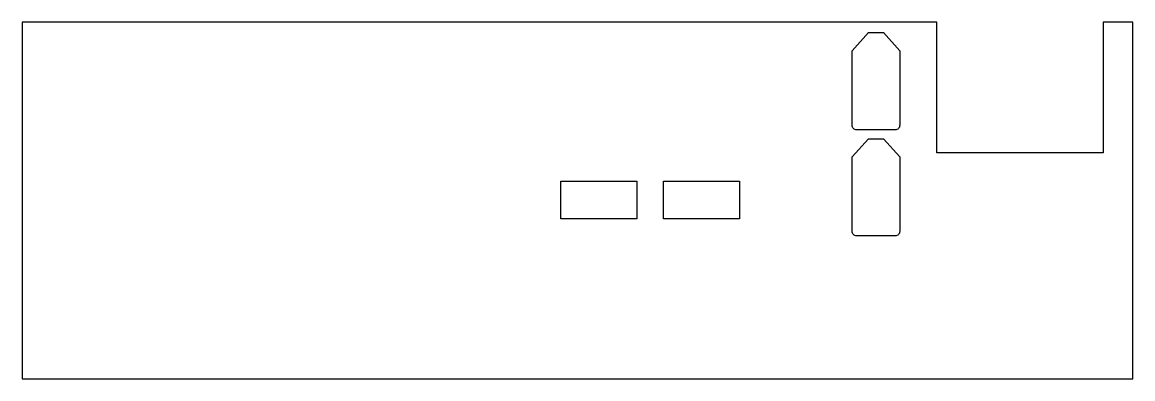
# Model space of a CAD drawing. Header units: millimetres. Extents: x 53 to 240, y -30 to 30.
import ezdxf

# ---------------------------------------------------------------- set-up
doc = ezdxf.new("R2010")
doc.units = ezdxf.units.MM

msp = doc.modelspace()

# ---------------------------------------------------------------- linework, layer by layer
for points in [[(235, 8), (207, 8), (207, 30), (53, 30), (53, -30), (240, -30), (240, 30), (235, 30)], [(156.48, -3.09), (143.68, -3.09), (143.68, 3.25), (156.48, 3.25)], [(160.98, -3.09), (160.98, 3.25), (173.77, 3.25), (173.77, -3.09)]]:
    msp.add_lwpolyline(points, close=True)
for points in [[(193.5, 11.9, -0.414214), (192.75, 12.65), (192.75, 25.2), (195.49, 28.25), (198.01, 28.25), (200.75, 25.2), (200.75, 12.65, -0.414214), (200, 11.9)], [(193.5, -5.95, -0.414214), (192.75, -5.2), (192.75, 7.35), (195.49, 10.4), (198.01, 10.4), (200.75, 7.35), (200.75, -5.2, -0.414214), (200, -5.95)]]:
    msp.add_lwpolyline(points, format="xyb", close=True)

doc.saveas('drawing.dxf')
